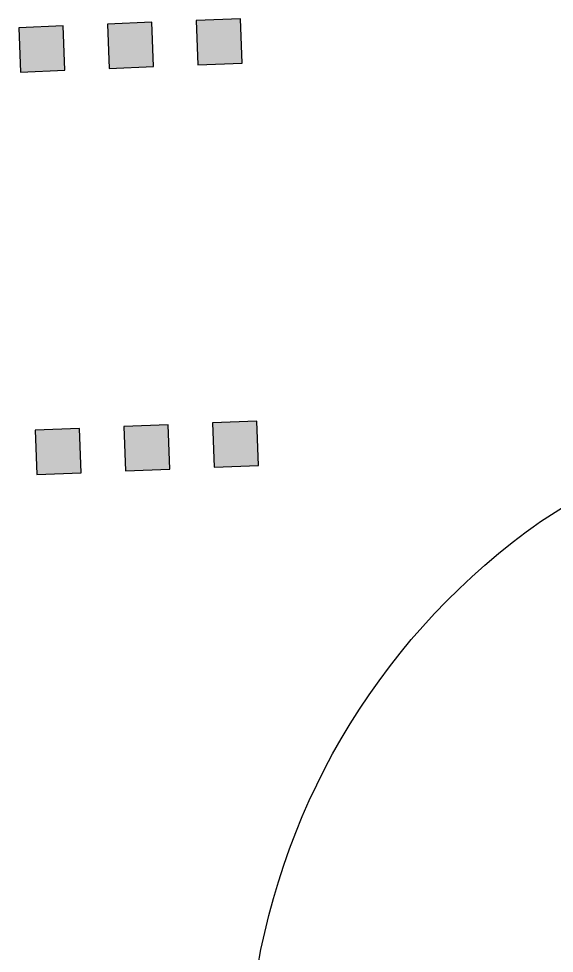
# Model space of a CAD drawing. Header units: metres. Extents: x 668617 to 675126, y 2286318 to 2293677.
# Drawn here: x 669609.74 to 669614.56, y 2287209.97 to 2287218.39 of the extents above; entities that cross this region are included whole.
import ezdxf

# ---------------------------------------------------------------- set-up
doc = ezdxf.new("R2010")
doc.units = ezdxf.units.M
doc.header["$MEASUREMENT"] = 0
doc.layers.add('DMTG-B-CuadrosVerdes', color=94, linetype='Continuous')
doc.layers.add('DMTG-PB-BANQUETAS', color=251, linetype='Continuous')

# ---------------------------------------------------------------- blocks, each defined once
blk = doc.blocks.new('*U134')
h = blk.add_hatch(color=256)
h.dxf.hatch_style = 1
h.paths.add_polyline_path([(4.8002, 3.6309), (5.2002, 3.6309), (5.2002, 4.0309), (4.8002, 4.0309)])
h = blk.add_hatch(color=256)
h.dxf.hatch_style = 1
h.paths.add_polyline_path([(4.8002, 3.6309), (5.2002, 3.6309), (5.2002, 4.0309), (4.8002, 4.0309)])
h = blk.add_hatch(color=256)
h.dxf.hatch_style = 1
h.paths.add_polyline_path([(5.6002, 3.6309), (6.0002, 3.6309), (6.0002, 4.0309), (5.6002, 4.0309)])
h = blk.add_hatch(color=256)
h.dxf.hatch_style = 1
h.paths.add_polyline_path([(5.6002, 3.6309), (6.0002, 3.6309), (6.0002, 4.0309), (5.6002, 4.0309)])
h = blk.add_hatch(color=256)
h.dxf.hatch_style = 1
h.paths.add_polyline_path([(6.4002, 3.6309), (6.8002, 3.6309), (6.8002, 4.0309), (6.4002, 4.0309)])
h = blk.add_hatch(color=256)
h.dxf.hatch_style = 1
h.paths.add_polyline_path([(4.8, 0), (5.2, 0), (5.2, 0.4), (4.8, 0.4)])
h = blk.add_hatch(color=256)
h.dxf.hatch_style = 1
h.paths.add_polyline_path([(4.8, 0), (5.2, 0), (5.2, 0.4), (4.8, 0.4)])
h = blk.add_hatch(color=256)
h.dxf.hatch_style = 1
h.paths.add_polyline_path([(5.6, 0), (6, 0), (6, 0.4), (5.6, 0.4)])
h = blk.add_hatch(color=256)
h.dxf.hatch_style = 1
h.paths.add_polyline_path([(5.6, 0), (6, 0), (6, 0.4), (5.6, 0.4)])
h = blk.add_hatch(color=256)
h.dxf.hatch_style = 1
h.paths.add_polyline_path([(6.4, 0), (6.8, 0), (6.8, 0.4), (6.4, 0.4)])
for points in [[(4.8002, 3.6309), (5.2002, 3.6309), (5.2002, 4.0309), (4.8002, 4.0309)], [(4.8002, 3.6309), (5.2002, 3.6309), (5.2002, 4.0309), (4.8002, 4.0309)], [(5.6002, 3.6309), (6.0002, 3.6309), (6.0002, 4.0309), (5.6002, 4.0309)], [(5.6002, 3.6309), (6.0002, 3.6309), (6.0002, 4.0309), (5.6002, 4.0309)], [(6.4002, 3.6309), (6.8002, 3.6309), (6.8002, 4.0309), (6.4002, 4.0309)], [(4.8, 0), (5.2, 0), (5.2, 0.4), (4.8, 0.4)], [(4.8, 0), (5.2, 0), (5.2, 0.4), (4.8, 0.4)], [(5.6, 0), (6, 0), (6, 0.4), (5.6, 0.4)], [(5.6, 0), (6, 0), (6, 0.4), (5.6, 0.4)], [(6.4, 0), (6.8, 0), (6.8, 0.4), (6.4, 0.4)]]:
    blk.add_lwpolyline(points, close=True)

msp = doc.modelspace()

# ---------------------------------------------------------------- linework, layer by layer
at = {"layer": 'DMTG-PB-BANQUETAS'}
msp.add_lwpolyline([(669715.89637, 2287212.32151), (669717.52829, 2287127.91129), (669715.5349, 2287125.42693), (669616.49523, 2287122.31387), (669613.63965, 2287124.82061), (669611.84436, 2287209.53028, -0.2045897), (669614.31109, 2287213.76652, -0.1586408), (669616.65723, 2287214.55765), (669663.77597, 2287215.05576), (669711.79826, 2287216.24296, -0.415792)], format="xyb", close=True, dxfattribs=at)

# ---------------------------------------------------------------- block references
at = {"layer": 'DMTG-B-CuadrosVerdes', "rotation": 2.326567823419451}
msp.add_blockref('*U134', (669605.10529, 2287214.08829), dxfattribs=at)

doc.saveas('drawing.dxf')
